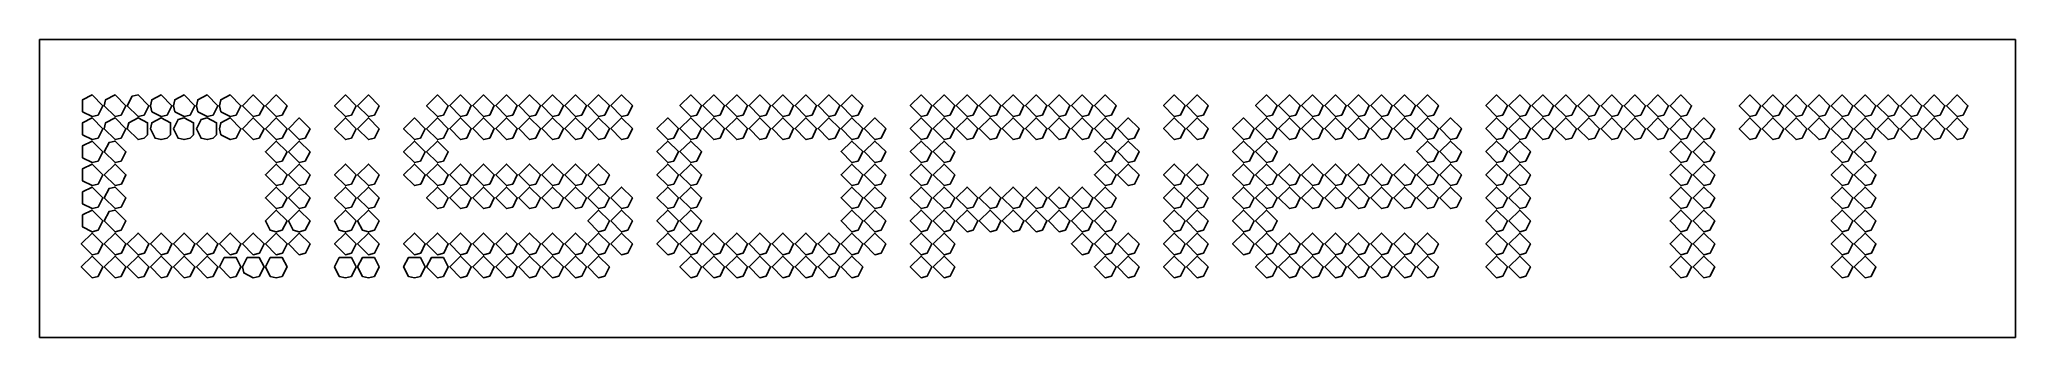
# Model space of a CAD drawing. Extents: x 0 to 775, y 0 to 117.
import ezdxf

# ---------------------------------------------------------------- set-up
doc = ezdxf.new("R2010")
doc.units = 0
doc.layers.add('Layer_1', color=7, linetype='CONTINUOUS')

msp = doc.modelspace()

# ---------------------------------------------------------------- linework, layer by layer
at = {"layer": 'Layer_1', "color": 7}
for points in [[(0, 58.420004), (0, 116.84), (387.491125, 116.84), (774.98225, 116.84), (774.98225, 58.420004), (774.98225, 0.000003), (387.491125, 0.000003), (0, 0.000003), (0, 58.420004)], [(22.961247, 87.177856), (24.83185, 90.87556), (20.602236, 95.10517), (16.904518, 93.23457), (16.904518, 88.516549), (20.602236, 86.645952), (22.961247, 87.177856)], [(31.992358, 87.177856), (33.862961, 90.87556), (29.633347, 95.10517), (25.935641, 93.23457), (25.403734, 90.87556), (29.633347, 86.645952), (31.992358, 87.177856)], [(41.023469, 87.177856), (42.894072, 90.87556), (38.664459, 95.10517), (36.305448, 94.573263), (34.434845, 90.87556), (38.664459, 86.645952), (41.023469, 87.177856)], [(50.054581, 87.177856), (51.925183, 90.87556), (47.69557, 95.10517), (43.997863, 93.23457), (43.465956, 90.87556), (43.997863, 88.516549), (47.69557, 86.645952), (50.054581, 87.177856)], [(59.085692, 87.177856), (60.956294, 90.87556), (56.726681, 95.10517), (53.028974, 93.23457), (52.497067, 90.87556), (53.028974, 88.516549), (56.726681, 86.645952), (59.085692, 87.177856)], [(68.116803, 87.177856), (69.987406, 90.87556), (65.757792, 95.10517), (62.060085, 93.23457), (61.528178, 90.87556), (62.060085, 88.516549), (65.757792, 86.645952), (68.116803, 87.177856)], [(77.147914, 87.177856), (79.018517, 90.87556), (74.788903, 95.10517), (71.091196, 93.23457), (70.559289, 90.87556), (71.091196, 88.516549), (74.788903, 86.645952), (77.147914, 87.177856)], [(86.179025, 87.177856), (88.049628, 90.87556), (83.820014, 95.10517), (79.5904, 90.87556), (83.820014, 86.645952), (86.179025, 87.177856)], [(95.210136, 87.177856), (97.080739, 90.87556), (92.851125, 95.10517), (88.621512, 90.87556), (92.851125, 86.645952), (95.210136, 87.177856)], [(122.303469, 87.177856), (124.174072, 90.87556), (119.944459, 95.10517), (115.714845, 90.87556), (119.944459, 86.645952), (122.303469, 87.177856)], [(131.334581, 87.177856), (133.205183, 90.87556), (128.97557, 95.10517), (124.745956, 90.87556), (128.97557, 86.645952), (131.334581, 87.177856)], [(158.427914, 87.177856), (160.298517, 90.87556), (156.068903, 95.10517), (151.839289, 90.87556), (156.068903, 86.645952), (158.427914, 87.177856)], [(167.555754, 87.195354), (169.332289, 90.932202), (165.100014, 95.109003), (160.867736, 90.932202), (165.100014, 86.644456), (167.555754, 87.195354)], [(176.586865, 87.195354), (178.3634, 90.932202), (174.131122, 95.109003), (169.898845, 90.932202), (174.131122, 86.644456), (176.586865, 87.195354)], [(185.617976, 87.195354), (187.394511, 90.932202), (183.162234, 95.109003), (178.929956, 90.932202), (183.162234, 86.644456), (185.617976, 87.195354)], [(194.649087, 87.195354), (196.425622, 90.932202), (192.193345, 95.109003), (187.961067, 90.932202), (192.193345, 86.644456), (194.649087, 87.195354)], [(203.680198, 87.195354), (205.456734, 90.932202), (201.224456, 95.109003), (196.992178, 90.932202), (201.224456, 86.644456), (203.680198, 87.195354)], [(212.711309, 87.195354), (214.487845, 90.932202), (210.255567, 95.109003), (206.023289, 90.932202), (210.255567, 86.644456), (212.711309, 87.195354)], [(221.742421, 87.195354), (223.518959, 90.932202), (219.286678, 95.109003), (215.0544, 90.932202), (219.286678, 86.644456), (221.742421, 87.195354)], [(230.773534, 87.195354), (232.55007, 90.932202), (228.317792, 95.109003), (224.085514, 90.932202), (228.317792, 86.644456), (230.773534, 87.195354)], [(257.866868, 87.195354), (259.643403, 90.932202), (255.411125, 95.109003), (251.178847, 90.932202), (255.411125, 86.644456), (257.866868, 87.195354)], [(266.897979, 87.195354), (268.674514, 90.932202), (264.442236, 95.109003), (260.209959, 90.932202), (264.442236, 86.644456), (266.897979, 87.195354)], [(275.929089, 87.195354), (277.705624, 90.932202), (273.473347, 95.109003), (269.24107, 90.932202), (273.473347, 86.644456), (275.929089, 87.195354)], [(284.960214, 87.195354), (286.736747, 90.932202), (282.504458, 95.109003), (278.27218, 90.932202), (282.504458, 86.644456), (284.960214, 87.195354)], [(293.991325, 87.195354), (295.767858, 90.932202), (291.535569, 95.109003), (287.30328, 90.932202), (291.535569, 86.644456), (293.991325, 87.195354)], [(303.022437, 87.195354), (304.798969, 90.932202), (300.56668, 95.109003), (296.334391, 90.932202), (300.56668, 86.644456), (303.022437, 87.195354)], [(312.053548, 87.195354), (313.83008, 90.932202), (309.597791, 95.109003), (305.365502, 90.932202), (309.597791, 86.644456), (312.053548, 87.195354)], [(321.084659, 87.195354), (322.861191, 90.932202), (318.628902, 95.109003), (314.396613, 90.932202), (318.628902, 86.644456), (321.084659, 87.195354)], [(348.177993, 87.195354), (349.954525, 90.932202), (345.722236, 95.109003), (341.489947, 90.932202), (345.722236, 86.644456), (348.177993, 87.195354)], [(357.209104, 87.195354), (358.985637, 90.932202), (354.753347, 95.109003), (350.521058, 90.932202), (354.753347, 86.644456), (357.209104, 87.195354)], [(366.240215, 87.195354), (368.016748, 90.932202), (363.784459, 95.109003), (359.552169, 90.932202), (363.784459, 86.644456), (366.240215, 87.195354)], [(375.271326, 87.195354), (377.047859, 90.932202), (372.81557, 95.109003), (368.583281, 90.932202), (372.81557, 86.644456), (375.271326, 87.195354)], [(384.302437, 87.195354), (386.07897, 90.932202), (381.846681, 95.109003), (377.614392, 90.932202), (381.846681, 86.644456), (384.302437, 87.195354)], [(393.333549, 87.195354), (395.110081, 90.932202), (390.877792, 95.109003), (386.645503, 90.932202), (390.877792, 86.644456), (393.333549, 87.195354)], [(402.36466, 87.195354), (404.141192, 90.932202), (399.908903, 95.109003), (395.676614, 90.932202), (399.908903, 86.644456), (402.36466, 87.195354)], [(411.395771, 87.195354), (413.172303, 90.932202), (408.940014, 95.109003), (404.707725, 90.932202), (408.940014, 86.644456), (411.395771, 87.195354)], [(420.426882, 87.195354), (422.203414, 90.932202), (417.971125, 95.109003), (413.738836, 90.932202), (417.971125, 86.644456), (420.426882, 87.195354)], [(447.520215, 87.195354), (449.296748, 90.932202), (445.064459, 95.109003), (440.832169, 90.932202), (445.064459, 86.644456), (447.520215, 87.195354)], [(456.551326, 87.195354), (458.327859, 90.932202), (454.09557, 95.109003), (449.863281, 90.932202), (454.09557, 86.644456), (456.551326, 87.195354)], [(483.644662, 87.195354), (485.421195, 90.932202), (481.188906, 95.109003), (476.956617, 90.932202), (481.188906, 86.644456), (483.644662, 87.195354)], [(492.675774, 87.195354), (494.452306, 90.932202), (490.220017, 95.109003), (485.987728, 90.932202), (490.220017, 86.644456), (492.675774, 87.195354)], [(501.706885, 87.195354), (503.483417, 90.932202), (499.251128, 95.109003), (495.018839, 90.932202), (499.251128, 86.644456), (501.706885, 87.195354)], [(510.737996, 87.195354), (512.514528, 90.932202), (508.282239, 95.109003), (504.04995, 90.932202), (508.282239, 86.644456), (510.737996, 87.195354)], [(519.769107, 87.195354), (521.545639, 90.932202), (517.31335, 95.109003), (513.081061, 90.932202), (517.31335, 86.644456), (519.769107, 87.195354)], [(528.800218, 87.195354), (530.57675, 90.932202), (526.344461, 95.109003), (522.112172, 90.932202), (526.344461, 86.644456), (528.800218, 87.195354)], [(537.831329, 87.195354), (539.607862, 90.932202), (535.375572, 95.109003), (531.143283, 90.932202), (535.375572, 86.644456), (537.831329, 87.195354)], [(546.86244, 87.195354), (548.638973, 90.932202), (544.406684, 95.109003), (540.174394, 90.932202), (544.406684, 86.644456), (546.86244, 87.195354)], [(573.955774, 87.195354), (575.732306, 90.932202), (571.500017, 95.109003), (567.267728, 90.932202), (571.500017, 86.644456), (573.955774, 87.195354)], [(582.986885, 87.195354), (584.763428, 90.932202), (580.531128, 95.109003), (576.298839, 90.932202), (580.531128, 86.644456), (582.986885, 87.195354)], [(592.018007, 87.195354), (593.79454, 90.932202), (589.56225, 95.109003), (585.329961, 90.932202), (589.56225, 86.644456), (592.018007, 87.195354)], [(600.952372, 87.177856), (602.82297, 90.87556), (598.593362, 95.10517), (594.363754, 90.87556), (598.593362, 86.645952), (600.952372, 87.177856)], [(609.983484, 87.177856), (611.854081, 90.87556), (607.624473, 95.10517), (603.394865, 90.87556), (607.624473, 86.645952), (609.983484, 87.177856)], [(619.014595, 87.177856), (620.885192, 90.87556), (616.655584, 95.10517), (612.425976, 90.87556), (616.655584, 86.645952), (619.014595, 87.177856)], [(628.045706, 87.177856), (629.916303, 90.87556), (625.686695, 95.10517), (621.457087, 90.87556), (625.686695, 86.645952), (628.045706, 87.177856)], [(637.076817, 87.177856), (638.947414, 90.87556), (634.717806, 95.10517), (630.488198, 90.87556), (634.717806, 86.645952), (637.076817, 87.177856)], [(646.107928, 87.177856), (647.978525, 90.87556), (643.748917, 95.10517), (639.519309, 90.87556), (643.748917, 86.645952), (646.107928, 87.177856)], [(673.201261, 87.177856), (675.071858, 90.87556), (670.84225, 95.10517), (666.612642, 90.87556), (670.84225, 86.645952), (673.201261, 87.177856)], [(682.232372, 87.177856), (684.10297, 90.87556), (679.873362, 95.10517), (675.643754, 90.87556), (679.873362, 86.645952), (682.232372, 87.177856)], [(691.263484, 87.177856), (693.134081, 90.87556), (688.904473, 95.10517), (684.674865, 90.87556), (688.904473, 86.645952), (691.263484, 87.177856)], [(700.294595, 87.177856), (702.165192, 90.87556), (697.935584, 95.10517), (693.705976, 90.87556), (697.935584, 86.645952), (700.294595, 87.177856)], [(709.325706, 87.177856), (711.196303, 90.87556), (706.966695, 95.10517), (702.737087, 90.87556), (706.966695, 86.645952), (709.325706, 87.177856)], [(718.356817, 87.177856), (720.227414, 90.87556), (715.997806, 95.10517), (711.768198, 90.87556), (715.997806, 86.645952), (718.356817, 87.177856)], [(727.387928, 87.177856), (729.258525, 90.87556), (725.028917, 95.10517), (720.799309, 90.87556), (725.028917, 86.645952), (727.387928, 87.177856)], [(736.419039, 87.177856), (738.289636, 90.87556), (734.060028, 95.10517), (729.83042, 90.87556), (734.060028, 86.645952), (736.419039, 87.177856)], [(745.45015, 87.177856), (747.320747, 90.87556), (743.091139, 95.10517), (738.861531, 90.87556), (743.091139, 86.645952), (745.45015, 87.177856)], [(754.481261, 87.177856), (756.351858, 90.87556), (752.12225, 95.10517), (747.892642, 90.87556), (752.12225, 86.645952), (754.481261, 87.177856)], [(22.961247, 78.146745), (24.83185, 81.844448), (20.602236, 86.074056), (16.904518, 84.203459), (16.904518, 79.485438), (20.602236, 77.61484), (22.961247, 78.146745)], [(31.992358, 78.146745), (33.862961, 81.844448), (29.633347, 86.074056), (25.935641, 84.203459), (25.403734, 81.844448), (29.633347, 77.61484), (31.992358, 78.146745)], [(41.023469, 78.146745), (42.362165, 79.485438), (42.362165, 84.203459), (38.664459, 86.074056), (34.966752, 84.203459), (34.434845, 81.844448), (38.664459, 77.61484), (41.023469, 78.146745)], [(50.054581, 78.146745), (51.393276, 79.485438), (51.393276, 84.203459), (47.69557, 86.074056), (43.997863, 84.203459), (43.465956, 81.844448), (45.336559, 78.146745), (47.69557, 77.61484), (50.054581, 78.146745)], [(59.085692, 78.146745), (60.424387, 79.485438), (60.424387, 84.203459), (56.726681, 86.074056), (54.36767, 85.542152), (52.497067, 81.844448), (54.36767, 78.146745), (56.726681, 77.61484), (59.085692, 78.146745)], [(68.116803, 78.146745), (69.455498, 79.485438), (69.455498, 84.203459), (65.757792, 86.074056), (63.398781, 85.542152), (61.528178, 81.844448), (63.398781, 78.146745), (65.757792, 77.61484), (68.116803, 78.146745)], [(77.147914, 78.146745), (79.018517, 81.844448), (74.788903, 86.074056), (71.091196, 84.203459), (70.559289, 81.844448), (71.091196, 79.485438), (74.788903, 77.61484), (77.147914, 78.146745)], [(86.179025, 78.146745), (88.049628, 81.844448), (83.820014, 86.074056), (79.5904, 81.844448), (83.820014, 77.61484), (86.179025, 78.146745)], [(95.210136, 78.146745), (97.080739, 81.844448), (92.851125, 86.074056), (88.621512, 81.844448), (92.851125, 77.61484), (95.210136, 78.146745)], [(104.241247, 78.146745), (106.11185, 81.844448), (101.882236, 86.074056), (97.652623, 81.844448), (101.882236, 77.61484), (104.241247, 78.146745)], [(122.303469, 78.146745), (124.174072, 81.844448), (119.944459, 86.074056), (115.714845, 81.844448), (119.944459, 77.61484), (122.303469, 78.146745)], [(131.334581, 78.146745), (133.205183, 81.844448), (128.97557, 86.074056), (124.745956, 81.844448), (128.97557, 77.61484), (131.334581, 78.146745)], [(149.396803, 78.146745), (151.267406, 81.844448), (147.037792, 86.074056), (142.808178, 81.844448), (147.037792, 77.61484), (149.396803, 78.146745)], [(158.427914, 78.146745), (160.298517, 81.844448), (156.068903, 86.074056), (151.839289, 81.844448), (156.068903, 77.61484), (158.427914, 78.146745)], [(167.555754, 78.164242), (169.332289, 81.90109), (165.100014, 86.077895), (160.867736, 81.90109), (165.100014, 77.613345), (167.555754, 78.164242)], [(176.586865, 78.164242), (178.3634, 81.90109), (174.131122, 86.077895), (169.898845, 81.90109), (174.131122, 77.613345), (176.586865, 78.164242)], [(185.617976, 78.164242), (187.394511, 81.90109), (183.162234, 86.077895), (178.929956, 81.90109), (183.162234, 77.613345), (185.617976, 78.164242)], [(194.649087, 78.164242), (196.425622, 81.90109), (192.193345, 86.077895), (187.961067, 81.90109), (192.193345, 77.613345), (194.649087, 78.164242)], [(203.680198, 78.164242), (205.456734, 81.90109), (201.224456, 86.077895), (196.992178, 81.90109), (201.224456, 77.613345), (203.680198, 78.164242)], [(212.711309, 78.164242), (214.487845, 81.90109), (210.255567, 86.077895), (206.023289, 81.90109), (210.255567, 77.613345), (212.711309, 78.164242)], [(221.742421, 78.164242), (223.518959, 81.90109), (219.286678, 86.077895), (215.0544, 81.90109), (219.286678, 77.613345), (221.742421, 78.164242)], [(230.773534, 78.164242), (232.55007, 81.90109), (228.317792, 86.077895), (224.085514, 81.90109), (228.317792, 77.613345), (230.773534, 78.164242)], [(248.835757, 78.164242), (250.612292, 81.90109), (246.380014, 86.077895), (242.147736, 81.90109), (246.380014, 77.613345), (248.835757, 78.164242)], [(257.866868, 78.164242), (259.643403, 81.90109), (255.411125, 86.077895), (251.178847, 81.90109), (255.411125, 77.613345), (257.866868, 78.164242)], [(266.897979, 78.164242), (268.674514, 81.90109), (264.442236, 86.077895), (260.209959, 81.90109), (264.442236, 77.613345), (266.897979, 78.164242)], [(275.929089, 78.164242), (277.705624, 81.90109), (273.473347, 86.077895), (269.24107, 81.90109), (273.473347, 77.613345), (275.929089, 78.164242)], [(284.960214, 78.164242), (286.736747, 81.90109), (282.504458, 86.077895), (278.27218, 81.90109), (282.504458, 77.613345), (284.960214, 78.164242)], [(293.991325, 78.164242), (295.767858, 81.90109), (291.535569, 86.077895), (287.30328, 81.90109), (291.535569, 77.613345), (293.991325, 78.164242)], [(303.022437, 78.164242), (304.798969, 81.90109), (300.56668, 86.077895), (296.334391, 81.90109), (300.56668, 77.613345), (303.022437, 78.164242)], [(312.053548, 78.164242), (313.83008, 81.90109), (309.597791, 86.077895), (305.365502, 81.90109), (309.597791, 77.613345), (312.053548, 78.164242)], [(321.084659, 78.164242), (322.861191, 81.90109), (318.628902, 86.077895), (314.396613, 81.90109), (318.628902, 77.613345), (321.084659, 78.164242)], [(330.11577, 78.164242), (331.892303, 81.90109), (327.660013, 86.077895), (323.427724, 81.90109), (327.660013, 77.613345), (330.11577, 78.164242)], [(348.177993, 78.164242), (349.954525, 81.90109), (345.722236, 86.077895), (341.489947, 81.90109), (345.722236, 77.613345), (348.177993, 78.164242)], [(357.209104, 78.164242), (358.985637, 81.90109), (354.753347, 86.077895), (350.521058, 81.90109), (354.753347, 77.613345), (357.209104, 78.164242)], [(366.240215, 78.164242), (368.016748, 81.90109), (363.784459, 86.077895), (359.552169, 81.90109), (363.784459, 77.613345), (366.240215, 78.164242)], [(375.271326, 78.164242), (377.047859, 81.90109), (372.81557, 86.077895), (368.583281, 81.90109), (372.81557, 77.613345), (375.271326, 78.164242)], [(384.302437, 78.164242), (386.07897, 81.90109), (381.846681, 86.077895), (377.614392, 81.90109), (381.846681, 77.613345), (384.302437, 78.164242)], [(393.333549, 78.164242), (395.110081, 81.90109), (390.877792, 86.077895), (386.645503, 81.90109), (390.877792, 77.613345), (393.333549, 78.164242)], [(402.36466, 78.164242), (404.141192, 81.90109), (399.908903, 86.077895), (395.676614, 81.90109), (399.908903, 77.613345), (402.36466, 78.164242)], [(411.395771, 78.164242), (413.172303, 81.90109), (408.940014, 86.077895), (404.707725, 81.90109), (408.940014, 77.613345), (411.395771, 78.164242)], [(420.426882, 78.164242), (422.203414, 81.90109), (417.971125, 86.077895), (413.738836, 81.90109), (417.971125, 77.613345), (420.426882, 78.164242)], [(429.457993, 78.164242), (431.234525, 81.90109), (427.002236, 86.077895), (422.769947, 81.90109), (427.002236, 77.613345), (429.457993, 78.164242)], [(447.520215, 78.164242), (449.296748, 81.90109), (445.064459, 86.077895), (440.832169, 81.90109), (445.064459, 77.613345), (447.520215, 78.164242)], [(456.551326, 78.164242), (458.327859, 81.90109), (454.09557, 86.077895), (449.863281, 81.90109), (454.09557, 77.613345), (456.551326, 78.164242)], [(474.613549, 78.164242), (476.390084, 81.90109), (472.157792, 86.077895), (467.925503, 81.90109), (472.157792, 77.613345), (474.613549, 78.164242)], [(483.644662, 78.164242), (485.421195, 81.90109), (481.188906, 86.077895), (476.956617, 81.90109), (481.188906, 77.613345), (483.644662, 78.164242)], [(492.675774, 78.164242), (494.452306, 81.90109), (490.220017, 86.077895), (485.987728, 81.90109), (490.220017, 77.613345), (492.675774, 78.164242)], [(501.706885, 78.164242), (503.483417, 81.90109), (499.251128, 86.077895), (495.018839, 81.90109), (499.251128, 77.613345), (501.706885, 78.164242)], [(510.737996, 78.164242), (512.514528, 81.90109), (508.282239, 86.077895), (504.04995, 81.90109), (508.282239, 77.613345), (510.737996, 78.164242)], [(519.769107, 78.164242), (521.545639, 81.90109), (517.31335, 86.077895), (513.081061, 81.90109), (517.31335, 77.613345), (519.769107, 78.164242)], [(528.800218, 78.164242), (530.57675, 81.90109), (526.344461, 86.077895), (522.112172, 81.90109), (526.344461, 77.613345), (528.800218, 78.164242)], [(537.831329, 78.164242), (539.607862, 81.90109), (535.375572, 86.077895), (531.143283, 81.90109), (535.375572, 77.613345), (537.831329, 78.164242)], [(546.86244, 78.164242), (548.638973, 81.90109), (544.406684, 86.077895), (540.174394, 81.90109), (544.406684, 77.613345), (546.86244, 78.164242)], [(555.893551, 78.164242), (557.670084, 81.90109), (553.437795, 86.077895), (549.205506, 81.90109), (553.437795, 77.613345), (555.893551, 78.164242)], [(573.955774, 78.164242), (575.732306, 81.90109), (571.500017, 86.077895), (567.267728, 81.90109), (571.500017, 77.613345), (573.955774, 78.164242)], [(582.986885, 78.164242), (584.763428, 81.90109), (580.531128, 86.077895), (576.298839, 81.90109), (580.531128, 77.613345), (582.986885, 78.164242)], [(592.018007, 78.164242), (593.79454, 81.90109), (589.56225, 86.077895), (585.329961, 81.90109), (589.56225, 77.613345), (592.018007, 78.164242)], [(600.952372, 78.146745), (602.82297, 81.844448), (598.593362, 86.074056), (594.363754, 81.844448), (598.593362, 77.61484), (600.952372, 78.146745)], [(609.983484, 78.146745), (611.854081, 81.844448), (607.624473, 86.074056), (603.394865, 81.844448), (607.624473, 77.61484), (609.983484, 78.146745)], [(619.014595, 78.146745), (620.885192, 81.844448), (616.655584, 86.074056), (612.425976, 81.844448), (616.655584, 77.61484), (619.014595, 78.146745)], [(628.045706, 78.146745), (629.916303, 81.844448), (625.686695, 86.074056), (621.457087, 81.844448), (625.686695, 77.61484), (628.045706, 78.146745)], [(637.076817, 78.146745), (638.947414, 81.844448), (634.717806, 86.074056), (630.488198, 81.844448), (634.717806, 77.61484), (637.076817, 78.146745)], [(646.107928, 78.146745), (647.978525, 81.844448), (643.748917, 86.074056), (639.519309, 81.844448), (643.748917, 77.61484), (646.107928, 78.146745)], [(655.139039, 78.146745), (657.009636, 81.844448), (652.780028, 86.074056), (648.55042, 81.844448), (652.780028, 77.61484), (655.139039, 78.146745)], [(673.201261, 78.146745), (675.071858, 81.844448), (670.84225, 86.074056), (666.612642, 81.844448), (670.84225, 77.61484), (673.201261, 78.146745)], [(682.232372, 78.146745), (684.10297, 81.844448), (679.873362, 86.074056), (675.643754, 81.844448), (679.873362, 77.61484), (682.232372, 78.146745)], [(691.263484, 78.146745), (693.134081, 81.844448), (688.904473, 86.074056), (684.674865, 81.844448), (688.904473, 77.61484), (691.263484, 78.146745)], [(700.294595, 78.146745), (702.165192, 81.844448), (697.935584, 86.074056), (693.705976, 81.844448), (697.935584, 77.61484), (700.294595, 78.146745)], [(709.325706, 78.146745), (711.196303, 81.844448), (706.966695, 86.074056), (702.737087, 81.844448), (706.966695, 77.61484), (709.325706, 78.146745)], [(718.356817, 78.146745), (720.227414, 81.844448), (715.997806, 86.074056), (711.768198, 81.844448), (715.997806, 77.61484), (718.356817, 78.146745)], [(727.387928, 78.146745), (729.258525, 81.844448), (725.028917, 86.074056), (720.799309, 81.844448), (725.028917, 77.61484), (727.387928, 78.146745)], [(736.419039, 78.146745), (738.289636, 81.844448), (734.060028, 86.074056), (729.83042, 81.844448), (734.060028, 77.61484), (736.419039, 78.146745)], [(745.45015, 78.146745), (747.320747, 81.844448), (743.091139, 86.074056), (738.861531, 81.844448), (743.091139, 77.61484), (745.45015, 78.146745)], [(754.481261, 78.146745), (756.351858, 81.844448), (752.12225, 86.074056), (747.892642, 81.844448), (752.12225, 77.61484), (754.481261, 78.146745)], [(22.961247, 69.115634), (24.83185, 72.813337), (20.602236, 77.042945), (16.904518, 75.172348), (16.904518, 70.454326), (20.602236, 68.583729), (22.961247, 69.115634)], [(31.992358, 69.115634), (33.862961, 72.813337), (29.633347, 77.042945), (27.274337, 76.511041), (25.403734, 72.813337), (29.633347, 68.583729), (31.992358, 69.115634)], [(95.210136, 69.115634), (97.080739, 72.813337), (92.851125, 77.042945), (88.621512, 72.813337), (92.851125, 68.583729), (95.210136, 69.115634)], [(104.241247, 69.115634), (106.11185, 72.813337), (101.882236, 77.042945), (97.652623, 72.813337), (101.882236, 68.583729), (104.241247, 69.115634)], [(149.396803, 69.115634), (151.267406, 72.813337), (147.037792, 77.042945), (142.808178, 72.813337), (147.037792, 68.583729), (149.396803, 69.115634)], [(158.427914, 69.115634), (160.298517, 72.813337), (156.068903, 77.042945), (151.839289, 72.813337), (156.068903, 68.583729), (158.427914, 69.115634)], [(248.835757, 69.133131), (250.612292, 72.869979), (246.380014, 77.046784), (242.147736, 72.869979), (246.380014, 68.582234), (248.835757, 69.133131)], [(257.866868, 69.133131), (259.643403, 72.869979), (255.411125, 77.046784), (251.178847, 72.869979), (255.411125, 68.582234), (257.866868, 69.133131)], [(321.084659, 69.133131), (322.861191, 72.869979), (318.628902, 77.046784), (314.396613, 72.869979), (318.628902, 68.582234), (321.084659, 69.133131)], [(330.11577, 69.133131), (331.892303, 72.869979), (327.660013, 77.046784), (323.427724, 72.869979), (327.660013, 68.582234), (330.11577, 69.133131)], [(348.177993, 69.133131), (349.954525, 72.869979), (345.722236, 77.046784), (341.489947, 72.869979), (345.722236, 68.582234), (348.177993, 69.133131)], [(357.209104, 69.133131), (358.985637, 72.869979), (354.753347, 77.046784), (350.521058, 72.869979), (354.753347, 68.582234), (357.209104, 69.133131)], [(420.426882, 69.133131), (422.203414, 72.869979), (417.971125, 77.046784), (413.738836, 72.869979), (417.971125, 68.582234), (420.426882, 69.133131)], [(429.457993, 69.133131), (431.234525, 72.869979), (427.002236, 77.046784), (422.769947, 72.869979), (427.002236, 68.582234), (429.457993, 69.133131)], [(474.613549, 69.133131), (476.390084, 72.869979), (472.157792, 77.046784), (467.925503, 72.869979), (472.157792, 68.582234), (474.613549, 69.133131)], [(483.644662, 69.133131), (485.421195, 72.869979), (481.188906, 77.046784), (476.956617, 72.869979), (481.188906, 68.582234), (483.644662, 69.133131)], [(546.86244, 69.133131), (548.638973, 72.869979), (544.406684, 77.046784), (540.174394, 72.869979), (544.406684, 68.582234), (546.86244, 69.133131)], [(555.893551, 69.133131), (557.670084, 72.869979), (553.437795, 77.046784), (549.205506, 72.869979), (553.437795, 68.582234), (555.893551, 69.133131)], [(573.955774, 69.133131), (575.732306, 72.869979), (571.500017, 77.046784), (567.267728, 72.869979), (571.500017, 68.582234), (573.955774, 69.133131)], [(582.986885, 69.133131), (584.763428, 72.869979), (580.531128, 77.046784), (576.298839, 72.869979), (580.531128, 68.582234), (582.986885, 69.133131)], [(646.107928, 69.115634), (647.978525, 72.813337), (643.748917, 77.042945), (639.519309, 72.813337), (643.748917, 68.583729), (646.107928, 69.115634)], [(655.139039, 69.115634), (657.009636, 72.813337), (652.780028, 77.042945), (648.55042, 72.813337), (652.780028, 68.583729), (655.139039, 69.115634)], [(709.325706, 69.115634), (711.196303, 72.813337), (706.966695, 77.042945), (702.737087, 72.813337), (706.966695, 68.583729), (709.325706, 69.115634)], [(718.356817, 69.115634), (720.227414, 72.813337), (715.997806, 77.042945), (711.768198, 72.813337), (715.997806, 68.583729), (718.356817, 69.115634)], [(22.961247, 60.084522), (24.83185, 63.782226), (20.602236, 68.011834), (16.904518, 66.141237), (16.904518, 61.423215), (20.602236, 59.552618), (22.961247, 60.084522)], [(32.08909, 60.10202), (33.865625, 63.838868), (29.633347, 68.015672), (25.40107, 63.838868), (29.633347, 59.551122), (32.08909, 60.10202)], [(95.306868, 60.10202), (97.083403, 63.838868), (92.851125, 68.015672), (88.618847, 63.838868), (92.851125, 59.551122), (95.306868, 60.10202)], [(104.337979, 60.10202), (106.114514, 63.838868), (101.882236, 68.015672), (97.649959, 63.838868), (101.882236, 59.551122), (104.337979, 60.10202)], [(122.400201, 60.10202), (124.176736, 63.838868), (119.944459, 68.015672), (115.712181, 63.838868), (119.944459, 59.551122), (122.400201, 60.10202)], [(131.431312, 60.10202), (133.207847, 63.838868), (128.97557, 68.015672), (124.743292, 63.838868), (128.97557, 59.551122), (131.431312, 60.10202)], [(149.493534, 60.10202), (151.27007, 63.838868), (147.037792, 68.015672), (142.805514, 63.838868), (147.037792, 59.551122), (149.493534, 60.10202)], [(158.524646, 60.10202), (160.301181, 63.838868), (156.068903, 68.015672), (151.836625, 63.838868), (156.068903, 59.551122), (158.524646, 60.10202)], [(167.555754, 60.10202), (169.332289, 63.838868), (165.100014, 68.015672), (160.867736, 63.838868), (165.100014, 59.551122), (167.555754, 60.10202)], [(176.586865, 60.10202), (178.3634, 63.838868), (174.131122, 68.015672), (169.898845, 63.838868), (174.131122, 59.551122), (176.586865, 60.10202)], [(185.617976, 60.10202), (187.394511, 63.838868), (183.162234, 68.015672), (178.929956, 63.838868), (183.162234, 59.551122), (185.617976, 60.10202)], [(194.649087, 60.10202), (196.425622, 63.838868), (192.193345, 68.015672), (187.961067, 63.838868), (192.193345, 59.551122), (194.649087, 60.10202)], [(203.680198, 60.10202), (205.456734, 63.838868), (201.224456, 68.015672), (196.992178, 63.838868), (201.224456, 59.551122), (203.680198, 60.10202)], [(212.711309, 60.10202), (214.487845, 63.838868), (210.255567, 68.015672), (206.023289, 63.838868), (210.255567, 59.551122), (212.711309, 60.10202)], [(221.742421, 60.10202), (223.518959, 63.838868), (219.286678, 68.015672), (215.0544, 63.838868), (219.286678, 59.551122), (221.742421, 60.10202)], [(248.835757, 60.10202), (250.612292, 63.838868), (246.380014, 68.015672), (242.147736, 63.838868), (246.380014, 59.551122), (248.835757, 60.10202)], [(257.866868, 60.10202), (259.643403, 63.838868), (255.411125, 68.015672), (251.178847, 63.838868), (255.411125, 59.551122), (257.866868, 60.10202)], [(321.084659, 60.10202), (322.861191, 63.838868), (318.628902, 68.015672), (314.396613, 63.838868), (318.628902, 59.551122), (321.084659, 60.10202)], [(330.11577, 60.10202), (331.892303, 63.838868), (327.660013, 68.015672), (323.427724, 63.838868), (327.660013, 59.551122), (330.11577, 60.10202)], [(348.177993, 60.10202), (349.954525, 63.838868), (345.722236, 68.015672), (341.489947, 63.838868), (345.722236, 59.551122), (348.177993, 60.10202)], [(357.209104, 60.10202), (358.985637, 63.838868), (354.753347, 68.015672), (350.521058, 63.838868), (354.753347, 59.551122), (357.209104, 60.10202)], [(420.426882, 60.10202), (422.203414, 63.838868), (417.971125, 68.015672), (413.738836, 63.838868), (417.971125, 59.551122), (420.426882, 60.10202)], [(429.457993, 60.10202), (431.234525, 63.838868), (427.002236, 68.015672), (422.769947, 63.838868), (427.002236, 59.551122), (429.457993, 60.10202)], [(447.520215, 60.10202), (449.296748, 63.838868), (445.064459, 68.015672), (440.832169, 63.838868), (445.064459, 59.551122), (447.520215, 60.10202)], [(456.551326, 60.10202), (458.327859, 63.838868), (454.09557, 68.015672), (449.863281, 63.838868), (454.09557, 59.551122), (456.551326, 60.10202)], [(474.613549, 60.10202), (476.390084, 63.838868), (472.157792, 68.015672), (467.925503, 63.838868), (472.157792, 59.551122), (474.613549, 60.10202)], [(483.644662, 60.10202), (485.421195, 63.838868), (481.188906, 68.015672), (476.956617, 63.838868), (481.188906, 59.551122), (483.644662, 60.10202)], [(492.675774, 60.10202), (494.452306, 63.838868), (490.220017, 68.015672), (485.987728, 63.838868), (490.220017, 59.551122), (492.675774, 60.10202)], [(501.706885, 60.10202), (503.483417, 63.838868), (499.251128, 68.015672), (495.018839, 63.838868), (499.251128, 59.551122), (501.706885, 60.10202)], [(510.737996, 60.10202), (512.514528, 63.838868), (508.282239, 68.015672), (504.04995, 63.838868), (508.282239, 59.551122), (510.737996, 60.10202)], [(519.769107, 60.10202), (521.545639, 63.838868), (517.31335, 68.015672), (513.081061, 63.838868), (517.31335, 59.551122), (519.769107, 60.10202)], [(528.800218, 60.10202), (530.57675, 63.838868), (526.344461, 68.015672), (522.112172, 63.838868), (526.344461, 59.551122), (528.800218, 60.10202)], [(537.831329, 60.10202), (539.607862, 63.838868), (535.375572, 68.015672), (531.143283, 63.838868), (535.375572, 59.551122), (537.831329, 60.10202)], [(546.86244, 60.10202), (548.638973, 63.838868), (544.406684, 68.015672), (540.174394, 63.838868), (544.406684, 59.551122), (546.86244, 60.10202)], [(555.893551, 60.10202), (557.670084, 63.838868), (553.437795, 68.015672), (549.205506, 63.838868), (553.437795, 59.551122), (555.893551, 60.10202)], [(573.955774, 60.10202), (575.732306, 63.838868), (571.500017, 68.015672), (567.267728, 63.838868), (571.500017, 59.551122), (573.955774, 60.10202)], [(582.986885, 60.10202), (584.763428, 63.838868), (580.531128, 68.015672), (576.298839, 63.838868), (580.531128, 59.551122), (582.986885, 60.10202)], [(646.204674, 60.10202), (647.981206, 63.838868), (643.748917, 68.015672), (639.516628, 63.838868), (643.748917, 59.551122), (646.204674, 60.10202)], [(655.235785, 60.10202), (657.012317, 63.838868), (652.780028, 68.015672), (648.547739, 63.838868), (652.780028, 59.551122), (655.235785, 60.10202)], [(709.422452, 60.10202), (711.198984, 63.838868), (706.966695, 68.015672), (702.734406, 63.838868), (706.966695, 59.551122), (709.422452, 60.10202)], [(718.453563, 60.10202), (720.230095, 63.838868), (715.997806, 68.015672), (711.765517, 63.838868), (715.997806, 59.551122), (718.453563, 60.10202)], [(22.961247, 51.053411), (24.83185, 54.751115), (20.602236, 58.980723), (16.904518, 57.110126), (16.904518, 52.392104), (20.602236, 50.521507), (22.961247, 51.053411)], [(31.992358, 51.053411), (33.862961, 54.751115), (29.633347, 58.980723), (27.274337, 58.448819), (25.403734, 54.751115), (29.633347, 50.521507), (31.992358, 51.053411)], [(95.210136, 51.053411), (97.080739, 54.751115), (92.851125, 58.980723), (88.621512, 54.751115), (92.851125, 50.521507), (95.210136, 51.053411)], [(104.241247, 51.053411), (106.11185, 54.751115), (101.882236, 58.980723), (97.652623, 54.751115), (101.882236, 50.521507), (104.241247, 51.053411)], [(122.303469, 51.053411), (124.174072, 54.751115), (119.944459, 58.980723), (115.714845, 54.751115), (119.944459, 50.521507), (122.303469, 51.053411)], [(131.334581, 51.053411), (133.205183, 54.751115), (128.97557, 58.980723), (124.745956, 54.751115), (128.97557, 50.521507), (131.334581, 51.053411)], [(158.427914, 51.053411), (160.298517, 54.751115), (156.068903, 58.980723), (151.839289, 54.751115), (156.068903, 50.521507), (158.427914, 51.053411)], [(167.555754, 51.070909), (169.332289, 54.807757), (165.100014, 58.984561), (160.867736, 54.807757), (165.100014, 50.520011), (167.555754, 51.070909)], [(176.586865, 51.070909), (178.3634, 54.807757), (174.131122, 58.984561), (169.898845, 54.807757), (174.131122, 50.520011), (176.586865, 51.070909)], [(185.617976, 51.070909), (187.394511, 54.807757), (183.162234, 58.984561), (178.929956, 54.807757), (183.162234, 50.520011), (185.617976, 51.070909)], [(194.649087, 51.070909), (196.425622, 54.807757), (192.193345, 58.984561), (187.961067, 54.807757), (192.193345, 50.520011), (194.649087, 51.070909)], [(203.680198, 51.070909), (205.456734, 54.807757), (201.224456, 58.984561), (196.992178, 54.807757), (201.224456, 50.520011), (203.680198, 51.070909)], [(212.711309, 51.070909), (214.487845, 54.807757), (210.255567, 58.984561), (206.023289, 54.807757), (210.255567, 50.520011), (212.711309, 51.070909)], [(221.742421, 51.070909), (223.518959, 54.807757), (219.286678, 58.984561), (215.0544, 54.807757), (219.286678, 50.520011), (221.742421, 51.070909)], [(230.773534, 51.070909), (232.55007, 54.807757), (228.317792, 58.984561), (224.085514, 54.807757), (228.317792, 50.520011), (230.773534, 51.070909)], [(248.835757, 51.070909), (250.612292, 54.807757), (246.380014, 58.984561), (242.147736, 54.807757), (246.380014, 50.520011), (248.835757, 51.070909)], [(257.866868, 51.070909), (259.643403, 54.807757), (255.411125, 58.984561), (251.178847, 54.807757), (255.411125, 50.520011), (257.866868, 51.070909)], [(321.084659, 51.070909), (322.861191, 54.807757), (318.628902, 58.984561), (314.396613, 54.807757), (318.628902, 50.520011), (321.084659, 51.070909)], [(330.11577, 51.070909), (331.892303, 54.807757), (327.660013, 58.984561), (323.427724, 54.807757), (327.660013, 50.520011), (330.11577, 51.070909)], [(348.177993, 51.070909), (349.954525, 54.807757), (345.722236, 58.984561), (341.489947, 54.807757), (345.722236, 50.520011), (348.177993, 51.070909)], [(357.209104, 51.070909), (358.985637, 54.807757), (354.753347, 58.984561), (350.521058, 54.807757), (354.753347, 50.520011), (357.209104, 51.070909)], [(366.240215, 51.070909), (368.016748, 54.807757), (363.784459, 58.984561), (359.552169, 54.807757), (363.784459, 50.520011), (366.240215, 51.070909)], [(375.271326, 51.070909), (377.047859, 54.807757), (372.81557, 58.984561), (368.583281, 54.807757), (372.81557, 50.520011), (375.271326, 51.070909)], [(384.302437, 51.070909), (386.07897, 54.807757), (381.846681, 58.984561), (377.614392, 54.807757), (381.846681, 50.520011), (384.302437, 51.070909)], [(393.333549, 51.070909), (395.110081, 54.807757), (390.877792, 58.984561), (386.645503, 54.807757), (390.877792, 50.520011), (393.333549, 51.070909)], [(402.36466, 51.070909), (404.141192, 54.807757), (399.908903, 58.984561), (395.676614, 54.807757), (399.908903, 50.520011), (402.36466, 51.070909)], [(411.395771, 51.070909), (413.172303, 54.807757), (408.940014, 58.984561), (404.707725, 54.807757), (408.940014, 50.520011), (411.395771, 51.070909)], [(420.426882, 51.070909), (422.203414, 54.807757), (417.971125, 58.984561), (413.738836, 54.807757), (417.971125, 50.520011), (420.426882, 51.070909)], [(447.520215, 51.070909), (449.296748, 54.807757), (445.064459, 58.984561), (440.832169, 54.807757), (445.064459, 50.520011), (447.520215, 51.070909)], [(456.551326, 51.070909), (458.327859, 54.807757), (454.09557, 58.984561), (449.863281, 54.807757), (454.09557, 50.520011), (456.551326, 51.070909)], [(474.613549, 51.070909), (476.390084, 54.807757), (472.157792, 58.984561), (467.925503, 54.807757), (472.157792, 50.520011), (474.613549, 51.070909)], [(483.644662, 51.070909), (485.421195, 54.807757), (481.188906, 58.984561), (476.956617, 54.807757), (481.188906, 50.520011), (483.644662, 51.070909)], [(492.675774, 51.070909), (494.452306, 54.807757), (490.220017, 58.984561), (485.987728, 54.807757), (490.220017, 50.520011), (492.675774, 51.070909)], [(501.706885, 51.070909), (503.483417, 54.807757), (499.251128, 58.984561), (495.018839, 54.807757), (499.251128, 50.520011), (501.706885, 51.070909)], [(510.737996, 51.070909), (512.514528, 54.807757), (508.282239, 58.984561), (504.04995, 54.807757), (508.282239, 50.520011), (510.737996, 51.070909)], [(519.769107, 51.070909), (521.545639, 54.807757), (517.31335, 58.984561), (513.081061, 54.807757), (517.31335, 50.520011), (519.769107, 51.070909)], [(528.800218, 51.070909), (530.57675, 54.807757), (526.344461, 58.984561), (522.112172, 54.807757), (526.344461, 50.520011), (528.800218, 51.070909)], [(537.831329, 51.070909), (539.607862, 54.807757), (535.375572, 58.984561), (531.143283, 54.807757), (535.375572, 50.520011), (537.831329, 51.070909)], [(546.86244, 51.070909), (548.638973, 54.807757), (544.406684, 58.984561), (540.174394, 54.807757), (544.406684, 50.520011), (546.86244, 51.070909)], [(555.893551, 51.070909), (557.670084, 54.807757), (553.437795, 58.984561), (549.205506, 54.807757), (553.437795, 50.520011), (555.893551, 51.070909)], [(573.955774, 51.070909), (575.732306, 54.807757), (571.500017, 58.984561), (567.267728, 54.807757), (571.500017, 50.520011), (573.955774, 51.070909)], [(582.986885, 51.070909), (584.763428, 54.807757), (580.531128, 58.984561), (576.298839, 54.807757), (580.531128, 50.520011), (582.986885, 51.070909)], [(646.107928, 51.053411), (647.978525, 54.751115), (643.748917, 58.980723), (639.519309, 54.751115), (643.748917, 50.521507), (646.107928, 51.053411)], [(655.139039, 51.053411), (657.009636, 54.751115), (652.780028, 58.980723), (648.55042, 54.751115), (652.780028, 50.521507), (655.139039, 51.053411)], [(709.325706, 51.053411), (711.196303, 54.751115), (706.966695, 58.980723), (702.737087, 54.751115), (706.966695, 50.521507), (709.325706, 51.053411)], [(718.356817, 51.053411), (720.227414, 54.751115), (715.997806, 58.980723), (711.768198, 54.751115), (715.997806, 50.521507), (718.356817, 51.053411)], [(22.961247, 42.0223), (24.83185, 45.720004), (20.602236, 49.949612), (16.904518, 48.079015), (16.904518, 43.360993), (20.602236, 41.490396), (22.961247, 42.0223)], [(31.992358, 42.0223), (33.862961, 45.720004), (29.633347, 49.949612), (27.274337, 49.417708), (25.403734, 45.720004), (29.633347, 41.490396), (31.992358, 42.0223)], [(95.210136, 42.0223), (97.080739, 45.720004), (92.851125, 49.949612), (88.621512, 45.720004), (90.492114, 42.0223), (92.851125, 41.490396), (95.210136, 42.0223)], [(104.241247, 42.0223), (106.11185, 45.720004), (101.882236, 49.949612), (97.652623, 45.720004), (99.523225, 42.0223), (101.882236, 41.490396), (104.241247, 42.0223)], [(122.303469, 42.0223), (124.174072, 45.720004), (119.944459, 49.949612), (115.714845, 45.720004), (117.585448, 42.0223), (119.944459, 41.490396), (122.303469, 42.0223)], [(131.334581, 42.0223), (133.205183, 45.720004), (128.97557, 49.949612), (124.745956, 45.720004), (126.616559, 42.0223), (128.97557, 41.490396), (131.334581, 42.0223)], [(221.742421, 42.039798), (223.518959, 45.776646), (219.286678, 49.95345), (215.0544, 45.776646), (219.286678, 41.4889), (221.742421, 42.039798)], [(230.773534, 42.039798), (232.55007, 45.776646), (228.317792, 49.95345), (224.085514, 45.776646), (228.317792, 41.4889), (230.773534, 42.039798)], [(248.835757, 42.039798), (250.612292, 45.776646), (246.380014, 49.95345), (242.147736, 45.776646), (246.380014, 41.4889), (248.835757, 42.039798)], [(257.866868, 42.039798), (259.643403, 45.776646), (255.411125, 49.95345), (251.178847, 45.776646), (255.411125, 41.4889), (257.866868, 42.039798)], [(321.084659, 42.039798), (322.861191, 45.776646), (318.628902, 49.95345), (314.396613, 45.776646), (318.628902, 41.4889), (321.084659, 42.039798)], [(330.11577, 42.039798), (331.892303, 45.776646), (327.660013, 49.95345), (323.427724, 45.776646), (327.660013, 41.4889), (330.11577, 42.039798)], [(348.177993, 42.039798), (349.954525, 45.776646), (345.722236, 49.95345), (341.489947, 45.776646), (345.722236, 41.4889), (348.177993, 42.039798)], [(357.209104, 42.039798), (358.985637, 45.776646), (354.753347, 49.95345), (350.521058, 45.776646), (354.753347, 41.4889), (357.209104, 42.039798)], [(366.240215, 42.039798), (368.016748, 45.776646), (363.784459, 49.95345), (359.552169, 45.776646), (363.784459, 41.4889), (366.240215, 42.039798)], [(375.271326, 42.039798), (377.047859, 45.776646), (372.81557, 49.95345), (368.583281, 45.776646), (372.81557, 41.4889), (375.271326, 42.039798)], [(384.302437, 42.039798), (386.07897, 45.776646), (381.846681, 49.95345), (377.614392, 45.776646), (381.846681, 41.4889), (384.302437, 42.039798)], [(393.333549, 42.039798), (395.110081, 45.776646), (390.877792, 49.95345), (386.645503, 45.776646), (390.877792, 41.4889), (393.333549, 42.039798)], [(402.36466, 42.039798), (404.141192, 45.776646), (399.908903, 49.95345), (395.676614, 45.776646), (399.908903, 41.4889), (402.36466, 42.039798)], [(411.395771, 42.039798), (413.172303, 45.776646), (408.940014, 49.95345), (404.707725, 45.776646), (408.940014, 41.4889), (411.395771, 42.039798)], [(420.426882, 42.039798), (422.203414, 45.776646), (417.971125, 49.95345), (413.738836, 45.776646), (417.971125, 41.4889), (420.426882, 42.039798)], [(447.520215, 42.039798), (449.296748, 45.776646), (445.064459, 49.95345), (440.832169, 45.776646), (445.064459, 41.4889), (447.520215, 42.039798)], [(456.551326, 42.039798), (458.327859, 45.776646), (454.09557, 49.95345), (449.863281, 45.776646), (454.09557, 41.4889), (456.551326, 42.039798)], [(474.613549, 42.039798), (476.390084, 45.776646), (472.157792, 49.95345), (467.925503, 45.776646), (472.157792, 41.4889), (474.613549, 42.039798)], [(483.644662, 42.039798), (485.421195, 45.776646), (481.188906, 49.95345), (476.956617, 45.776646), (481.188906, 41.4889), (483.644662, 42.039798)], [(573.955774, 42.039798), (575.732306, 45.776646), (571.500017, 49.95345), (567.267728, 45.776646), (571.500017, 41.4889), (573.955774, 42.039798)], [(582.986885, 42.039798), (584.763428, 45.776646), (580.531128, 49.95345), (576.298839, 45.776646), (580.531128, 41.4889), (582.986885, 42.039798)], [(646.107928, 42.0223), (647.978525, 45.720004), (643.748917, 49.949612), (639.519309, 45.720004), (643.748917, 41.490396), (646.107928, 42.0223)], [(655.139039, 42.0223), (657.009636, 45.720004), (652.780028, 49.949612), (648.55042, 45.720004), (652.780028, 41.490396), (655.139039, 42.0223)], [(709.325706, 42.0223), (711.196303, 45.720004), (706.966695, 49.949612), (702.737087, 45.720004), (706.966695, 41.490396), (709.325706, 42.0223)], [(718.356817, 42.0223), (720.227414, 45.720004), (715.997806, 49.949612), (711.768198, 45.720004), (715.997806, 41.490396), (718.356817, 42.0223)], [(22.961247, 32.991188), (24.83185, 36.688892), (20.602236, 40.918501), (16.372614, 36.688892), (20.602236, 32.459284), (22.961247, 32.991188)], [(32.08909, 33.008686), (33.865625, 36.745534), (29.633347, 40.922339), (25.40107, 36.745534), (29.633347, 32.457788), (32.08909, 33.008686)], [(41.120201, 33.008686), (42.896736, 36.745534), (38.664459, 40.922339), (34.432181, 36.745534), (38.664459, 32.457788), (41.120201, 33.008686)], [(50.151312, 33.008686), (51.927847, 36.745534), (47.69557, 40.922339), (43.463292, 36.745534), (47.69557, 32.457788), (50.151312, 33.008686)], [(59.182423, 33.008686), (60.958959, 36.745534), (56.726681, 40.922339), (52.494403, 36.745534), (56.726681, 32.457788), (59.182423, 33.008686)], [(68.213534, 33.008686), (69.99007, 36.745534), (65.757792, 40.922339), (61.525514, 36.745534), (65.757792, 32.457788), (68.213534, 33.008686)], [(77.244646, 33.008686), (79.021181, 36.745534), (74.788903, 40.922339), (70.556625, 36.745534), (74.788903, 32.457788), (77.244646, 33.008686)], [(86.275757, 33.008686), (88.052292, 36.745534), (83.820014, 40.922339), (79.587736, 36.745534), (83.820014, 32.457788), (86.275757, 33.008686)], [(95.306868, 33.008686), (97.083403, 36.745534), (92.851125, 40.922339), (88.618847, 36.745534), (92.851125, 32.457788), (95.306868, 33.008686)], [(104.337979, 33.008686), (106.114514, 36.745534), (101.882236, 40.922339), (97.649959, 36.745534), (101.882236, 32.457788), (104.337979, 33.008686)], [(122.400201, 33.008686), (124.176736, 36.745534), (119.944459, 40.922339), (115.712181, 36.745534), (119.944459, 32.457788), (122.400201, 33.008686)], [(131.431312, 33.008686), (133.207847, 36.745534), (128.97557, 40.922339), (124.743292, 36.745534), (128.97557, 32.457788), (131.431312, 33.008686)], [(149.493534, 33.008686), (151.27007, 36.745534), (147.037792, 40.922339), (142.805514, 36.745534), (147.037792, 32.457788), (149.493534, 33.008686)], [(158.524646, 33.008686), (160.301181, 36.745534), (156.068903, 40.922339), (151.836625, 36.745534), (156.068903, 32.457788), (158.524646, 33.008686)], [(167.555754, 33.008686), (169.332289, 36.745534), (165.100014, 40.922339), (160.867736, 36.745534), (165.100014, 32.457788), (167.555754, 33.008686)], [(176.586865, 33.008686), (178.3634, 36.745534), (174.131122, 40.922339), (169.898845, 36.745534), (174.131122, 32.457788), (176.586865, 33.008686)], [(185.617976, 33.008686), (187.394511, 36.745534), (183.162234, 40.922339), (178.929956, 36.745534), (183.162234, 32.457788), (185.617976, 33.008686)], [(194.649087, 33.008686), (196.425622, 36.745534), (192.193345, 40.922339), (187.961067, 36.745534), (192.193345, 32.457788), (194.649087, 33.008686)], [(203.680198, 33.008686), (205.456734, 36.745534), (201.224456, 40.922339), (196.992178, 36.745534), (201.224456, 32.457788), (203.680198, 33.008686)], [(212.711309, 33.008686), (214.487845, 36.745534), (210.255567, 40.922339), (206.023289, 36.745534), (210.255567, 32.457788), (212.711309, 33.008686)], [(221.742421, 33.008686), (223.518959, 36.745534), (219.286678, 40.922339), (215.0544, 36.745534), (219.286678, 32.457788), (221.742421, 33.008686)], [(230.773534, 33.008686), (232.55007, 36.745534), (228.317792, 40.922339), (224.085514, 36.745534), (228.317792, 32.457788), (230.773534, 33.008686)], [(248.835757, 33.008686), (250.612292, 36.745534), (246.380014, 40.922339), (242.147736, 36.745534), (246.380014, 32.457788), (248.835757, 33.008686)], [(257.866868, 33.008686), (259.643403, 36.745534), (255.411125, 40.922339), (251.178847, 36.745534), (255.411125, 32.457788), (257.866868, 33.008686)], [(266.897979, 33.008686), (268.674514, 36.745534), (264.442236, 40.922339), (260.209959, 36.745534), (264.442236, 32.457788), (266.897979, 33.008686)], [(275.929089, 33.008686), (277.705624, 36.745534), (273.473347, 40.922339), (269.24107, 36.745534), (273.473347, 32.457788), (275.929089, 33.008686)], [(284.960214, 33.008686), (286.736747, 36.745534), (282.504458, 40.922339), (278.27218, 36.745534), (282.504458, 32.457788), (284.960214, 33.008686)], [(293.991325, 33.008686), (295.767858, 36.745534), (291.535569, 40.922339), (287.30328, 36.745534), (291.535569, 32.457788), (293.991325, 33.008686)], [(303.022437, 33.008686), (304.798969, 36.745534), (300.56668, 40.922339), (296.334391, 36.745534), (300.56668, 32.457788), (303.022437, 33.008686)], [(312.053548, 33.008686), (313.83008, 36.745534), (309.597791, 40.922339), (305.365502, 36.745534), (309.597791, 32.457788), (312.053548, 33.008686)], [(321.084659, 33.008686), (322.861191, 36.745534), (318.628902, 40.922339), (314.396613, 36.745534), (318.628902, 32.457788), (321.084659, 33.008686)], [(330.11577, 33.008686), (331.892303, 36.745534), (327.660013, 40.922339), (323.427724, 36.745534), (327.660013, 32.457788), (330.11577, 33.008686)], [(348.177993, 33.008686), (349.954525, 36.745534), (345.722236, 40.922339), (341.489947, 36.745534), (345.722236, 32.457788), (348.177993, 33.008686)], [(357.209104, 33.008686), (358.985637, 36.745534), (354.753347, 40.922339), (350.521058, 36.745534), (354.753347, 32.457788), (357.209104, 33.008686)], [(411.395771, 33.008686), (413.172303, 36.745534), (408.940014, 40.922339), (404.707725, 36.745534), (408.940014, 32.457788), (411.395771, 33.008686)], [(420.426882, 33.008686), (422.203414, 36.745534), (417.971125, 40.922339), (413.738836, 36.745534), (417.971125, 32.457788), (420.426882, 33.008686)], [(429.457993, 33.008686), (431.234525, 36.745534), (427.002236, 40.922339), (422.769947, 36.745534), (427.002236, 32.457788), (429.457993, 33.008686)], [(447.520215, 33.008686), (449.296748, 36.745534), (445.064459, 40.922339), (440.832169, 36.745534), (445.064459, 32.457788), (447.520215, 33.008686)], [(456.551326, 33.008686), (458.327859, 36.745534), (454.09557, 40.922339), (449.863281, 36.745534), (454.09557, 32.457788), (456.551326, 33.008686)], [(474.613549, 33.008686), (476.390084, 36.745534), (472.157792, 40.922339), (467.925503, 36.745534), (472.157792, 32.457788), (474.613549, 33.008686)], [(483.644662, 33.008686), (485.421195, 36.745534), (481.188906, 40.922339), (476.956617, 36.745534), (481.188906, 32.457788), (483.644662, 33.008686)], [(492.675774, 33.008686), (494.452306, 36.745534), (490.220017, 40.922339), (485.987728, 36.745534), (490.220017, 32.457788), (492.675774, 33.008686)], [(501.706885, 33.008686), (503.483417, 36.745534), (499.251128, 40.922339), (495.018839, 36.745534), (499.251128, 32.457788), (501.706885, 33.008686)], [(510.737996, 33.008686), (512.514528, 36.745534), (508.282239, 40.922339), (504.04995, 36.745534), (508.282239, 32.457788), (510.737996, 33.008686)], [(519.769107, 33.008686), (521.545639, 36.745534), (517.31335, 40.922339), (513.081061, 36.745534), (517.31335, 32.457788), (519.769107, 33.008686)], [(528.800218, 33.008686), (530.57675, 36.745534), (526.344461, 40.922339), (522.112172, 36.745534), (526.344461, 32.457788), (528.800218, 33.008686)], [(537.831329, 33.008686), (539.607862, 36.745534), (535.375572, 40.922339), (531.143283, 36.745534), (535.375572, 32.457788), (537.831329, 33.008686)], [(546.86244, 33.008686), (548.638973, 36.745534), (544.406684, 40.922339), (540.174394, 36.745534), (544.406684, 32.457788), (546.86244, 33.008686)], [(573.955774, 33.008686), (575.732306, 36.745534), (571.500017, 40.922339), (567.267728, 36.745534), (571.500017, 32.457788), (573.955774, 33.008686)], [(582.986885, 33.008686), (584.763428, 36.745534), (580.531128, 40.922339), (576.298839, 36.745534), (580.531128, 32.457788), (582.986885, 33.008686)], [(646.204674, 33.008686), (647.981206, 36.745534), (643.748917, 40.922339), (639.516628, 36.745534), (643.748917, 32.457788), (646.204674, 33.008686)], [(655.235785, 33.008686), (657.012317, 36.745534), (652.780028, 40.922339), (648.547739, 36.745534), (652.780028, 32.457788), (655.235785, 33.008686)], [(709.422452, 33.008686), (711.198984, 36.745534), (706.966695, 40.922339), (702.734406, 36.745534), (706.966695, 32.457788), (709.422452, 33.008686)], [(718.453563, 33.008686), (720.230095, 36.745534), (715.997806, 40.922339), (711.765517, 36.745534), (715.997806, 32.457788), (718.453563, 33.008686)], [(22.961247, 23.960077), (24.83185, 27.657781), (20.602236, 31.887389), (16.372614, 27.657781), (20.602236, 23.428173), (22.961247, 23.960077)], [(31.992358, 23.960077), (33.862961, 27.657781), (29.633347, 31.887389), (25.403734, 27.657781), (29.633347, 23.428173), (31.992358, 23.960077)], [(41.023469, 23.960077), (42.894072, 27.657781), (38.664459, 31.887389), (34.434845, 27.657781), (38.664459, 23.428173), (41.023469, 23.960077)], [(50.054581, 23.960077), (51.925183, 27.657781), (47.69557, 31.887389), (43.465956, 27.657781), (47.69557, 23.428173), (50.054581, 23.960077)], [(59.085692, 23.960077), (60.956294, 27.657781), (56.726681, 31.887389), (52.497067, 27.657781), (56.726681, 23.428173), (59.085692, 23.960077)], [(68.116803, 23.960077), (69.987406, 27.657781), (65.757792, 31.887389), (61.528178, 27.657781), (65.757792, 23.428173), (68.116803, 23.960077)], [(77.147914, 23.960077), (79.018517, 27.657781), (77.147914, 31.355484), (72.429892, 31.355484), (70.559289, 27.657781), (74.788903, 23.428173), (77.147914, 23.960077)], [(86.179025, 23.960077), (88.049628, 27.657781), (86.179025, 31.355484), (81.461003, 31.355484), (79.5904, 27.657781), (80.122308, 25.29877), (83.820014, 23.428173), (86.179025, 23.960077)], [(95.210136, 23.960077), (97.080739, 27.657781), (95.210136, 31.355484), (90.492114, 31.355484), (88.621512, 27.657781), (90.492114, 23.960077), (92.851125, 23.428173), (95.210136, 23.960077)], [(122.303469, 23.960077), (124.174072, 27.657781), (122.303469, 31.355484), (117.585448, 31.355484), (115.714845, 27.657781), (117.585448, 23.960077), (119.944459, 23.428173), (122.303469, 23.960077)], [(131.334581, 23.960077), (133.205183, 27.657781), (131.334581, 31.355484), (126.616559, 31.355484), (124.745956, 27.657781), (126.616559, 23.960077), (128.97557, 23.428173), (131.334581, 23.960077)], [(149.396803, 23.960077), (151.267406, 27.657781), (149.396803, 31.355484), (144.678781, 31.355484), (142.808178, 27.657781), (144.678781, 23.960077), (147.037792, 23.428173), (149.396803, 23.960077)], [(158.427914, 23.960077), (160.298517, 27.657781), (158.427914, 31.355484), (153.709892, 31.355484), (151.839289, 27.657781), (156.068903, 23.428173), (158.427914, 23.960077)], [(167.555754, 23.977575), (169.332289, 27.714423), (165.100014, 31.891227), (160.867736, 27.714423), (165.100014, 23.426677), (167.555754, 23.977575)], [(176.586865, 23.977575), (178.3634, 27.714423), (174.131122, 31.891227), (169.898845, 27.714423), (174.131122, 23.426677), (176.586865, 23.977575)], [(185.617976, 23.977575), (187.394511, 27.714423), (183.162234, 31.891227), (178.929956, 27.714423), (183.162234, 23.426677), (185.617976, 23.977575)], [(194.649087, 23.977575), (196.425622, 27.714423), (192.193345, 31.891227), (187.961067, 27.714423), (192.193345, 23.426677), (194.649087, 23.977575)], [(203.680198, 23.977575), (205.456734, 27.714423), (201.224456, 31.891227), (196.992178, 27.714423), (201.224456, 23.426677), (203.680198, 23.977575)], [(212.711309, 23.977575), (214.487845, 27.714423), (210.255567, 31.891227), (206.023289, 27.714423), (210.255567, 23.426677), (212.711309, 23.977575)], [(221.742421, 23.977575), (223.518959, 27.714423), (219.286678, 31.891227), (215.0544, 27.714423), (219.286678, 23.426677), (221.742421, 23.977575)], [(257.866868, 23.977575), (259.643403, 27.714423), (255.411125, 31.891227), (251.178847, 27.714423), (255.411125, 23.426677), (257.866868, 23.977575)], [(266.897979, 23.977575), (268.674514, 27.714423), (264.442236, 31.891227), (260.209959, 27.714423), (264.442236, 23.426677), (266.897979, 23.977575)], [(275.929089, 23.977575), (277.705624, 27.714423), (273.473347, 31.891227), (269.24107, 27.714423), (273.473347, 23.426677), (275.929089, 23.977575)], [(284.960214, 23.977575), (286.736747, 27.714423), (282.504458, 31.891227), (278.27218, 27.714423), (282.504458, 23.426677), (284.960214, 23.977575)], [(293.991325, 23.977575), (295.767858, 27.714423), (291.535569, 31.891227), (287.30328, 27.714423), (291.535569, 23.426677), (293.991325, 23.977575)], [(303.022437, 23.977575), (304.798969, 27.714423), (300.56668, 31.891227), (296.334391, 27.714423), (300.56668, 23.426677), (303.022437, 23.977575)], [(312.053548, 23.977575), (313.83008, 27.714423), (309.597791, 31.891227), (305.365502, 27.714423), (309.597791, 23.426677), (312.053548, 23.977575)], [(321.084659, 23.977575), (322.861191, 27.714423), (318.628902, 31.891227), (314.396613, 27.714423), (318.628902, 23.426677), (321.084659, 23.977575)], [(348.177993, 23.977575), (349.954525, 27.714423), (345.722236, 31.891227), (341.489947, 27.714423), (345.722236, 23.426677), (348.177993, 23.977575)], [(357.209104, 23.977575), (358.985637, 27.714423), (354.753347, 31.891227), (350.521058, 27.714423), (354.753347, 23.426677), (357.209104, 23.977575)], [(420.426882, 23.977575), (422.203414, 27.714423), (417.971125, 31.891227), (413.738836, 27.714423), (417.971125, 23.426677), (420.426882, 23.977575)], [(429.457993, 23.977575), (431.234525, 27.714423), (427.002236, 31.891227), (422.769947, 27.714423), (427.002236, 23.426677), (429.457993, 23.977575)], [(447.520215, 23.977575), (449.296748, 27.714423), (445.064459, 31.891227), (440.832169, 27.714423), (445.064459, 23.426677), (447.520215, 23.977575)], [(456.551326, 23.977575), (458.327859, 27.714423), (454.09557, 31.891227), (449.863281, 27.714423), (454.09557, 23.426677), (456.551326, 23.977575)], [(483.644662, 23.977575), (485.421195, 27.714423), (481.188906, 31.891227), (476.956617, 27.714423), (481.188906, 23.426677), (483.644662, 23.977575)], [(492.675774, 23.977575), (494.452306, 27.714423), (490.220017, 31.891227), (485.987728, 27.714423), (490.220017, 23.426677), (492.675774, 23.977575)], [(501.706885, 23.977575), (503.483417, 27.714423), (499.251128, 31.891227), (495.018839, 27.714423), (499.251128, 23.426677), (501.706885, 23.977575)], [(510.737996, 23.977575), (512.514528, 27.714423), (508.282239, 31.891227), (504.04995, 27.714423), (508.282239, 23.426677), (510.737996, 23.977575)], [(519.769107, 23.977575), (521.545639, 27.714423), (517.31335, 31.891227), (513.081061, 27.714423), (517.31335, 23.426677), (519.769107, 23.977575)], [(528.800218, 23.977575), (530.57675, 27.714423), (526.344461, 31.891227), (522.112172, 27.714423), (526.344461, 23.426677), (528.800218, 23.977575)], [(537.831329, 23.977575), (539.607862, 27.714423), (535.375572, 31.891227), (531.143283, 27.714423), (535.375572, 23.426677), (537.831329, 23.977575)], [(546.86244, 23.977575), (548.638973, 27.714423), (544.406684, 31.891227), (540.174394, 27.714423), (544.406684, 23.426677), (546.86244, 23.977575)], [(573.955774, 23.977575), (575.732306, 27.714423), (571.500017, 31.891227), (567.267728, 27.714423), (571.500017, 23.426677), (573.955774, 23.977575)], [(582.986885, 23.977575), (584.763428, 27.714423), (580.531128, 31.891227), (576.298839, 27.714423), (580.531128, 23.426677), (582.986885, 23.977575)], [(646.107928, 23.960077), (647.978525, 27.657781), (643.748917, 31.887389), (639.519309, 27.657781), (643.748917, 23.428173), (646.107928, 23.960077)], [(655.139039, 23.960077), (657.009636, 27.657781), (652.780028, 31.887389), (648.55042, 27.657781), (652.780028, 23.428173), (655.139039, 23.960077)], [(709.325706, 23.960077), (711.196303, 27.657781), (706.966695, 31.887389), (702.737087, 27.657781), (706.966695, 23.428173), (709.325706, 23.960077)], [(718.356817, 23.960077), (720.227414, 27.657781), (715.997806, 31.887389), (711.768198, 27.657781), (715.997806, 23.428173), (718.356817, 23.960077)]]:
    msp.add_lwpolyline(points, dxfattribs=at)

doc.saveas('drawing.dxf')
